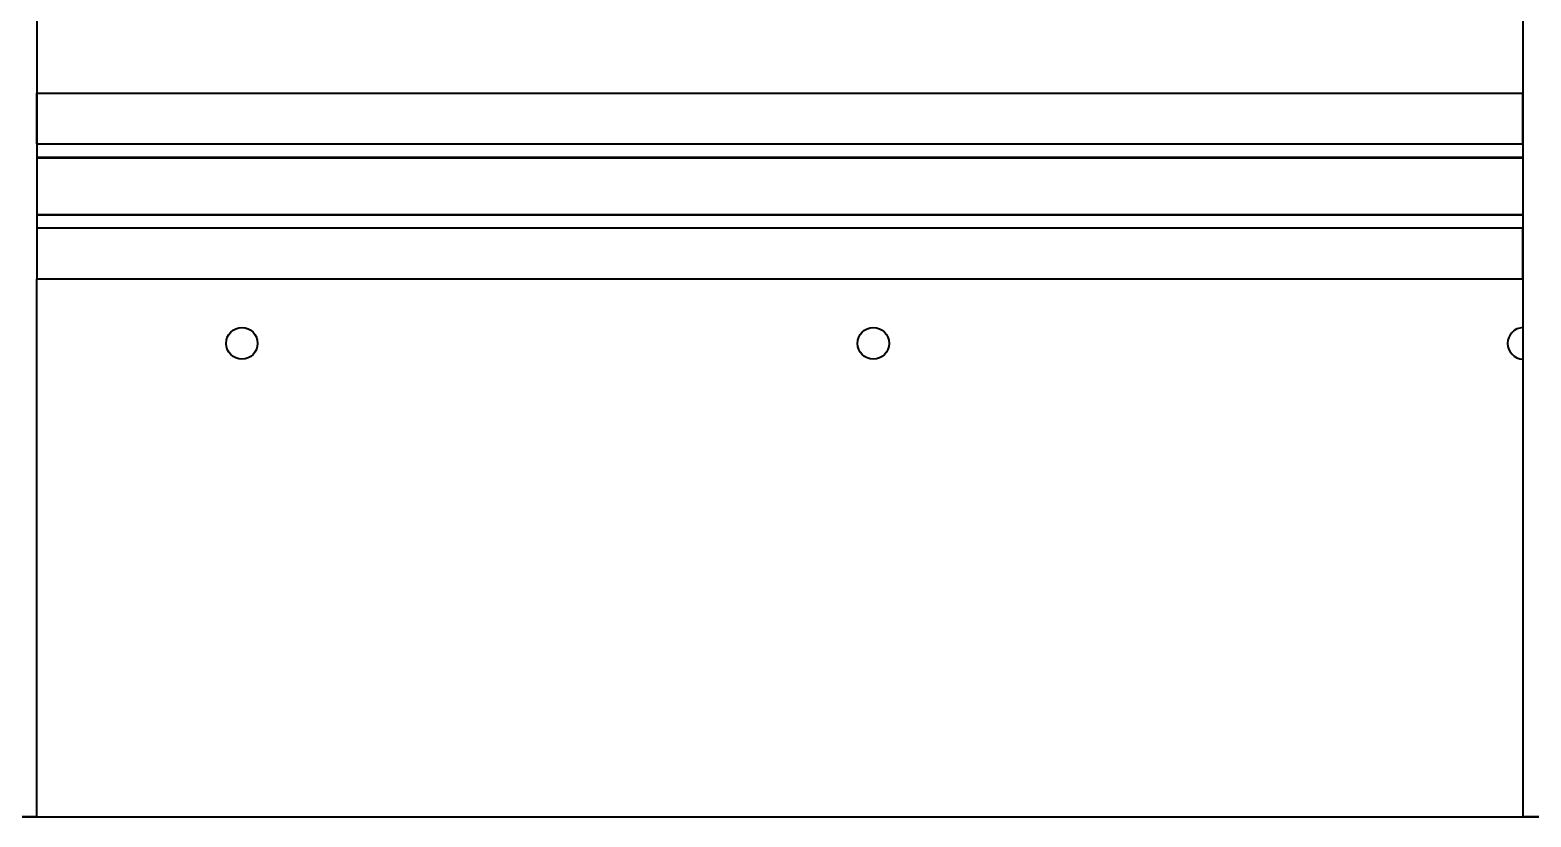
# Model space of a CAD drawing. Header units: millimetres. Extents: x 15 to 415, y 5 to 292.
# Drawn here: x 107.41 to 127.61, y 80.3 to 90.9 of the extents above; entities that cross this region are included whole.
import ezdxf

# ---------------------------------------------------------------- set-up
doc = ezdxf.new("R2010")
doc.units = ezdxf.units.MM
doc.layers.add('Geometries', color=7, linetype='Continuous')

msp = doc.modelspace()

# ---------------------------------------------------------------- linework, layer by layer
at = {"layer": 'Geometries', "linetype": 'Continuous', "lineweight": 40}
for p, q in [((107.5007, 101.2898), (107.5007, 90.0513)), ((127.5007, 101.2898), (127.5007, 90.0513)), ((107.5007, 90.0513), (127.5007, 90.0513)), ((107.5007, 89.37), (107.5007, 90.0513)), ((107.5007, 90.0513), (107.5007, 89.37)), ((127.5007, 89.37), (127.5007, 90.0513)), ((127.5007, 90.0513), (127.5007, 89.37)), ((107.5007, 89.37), (127.5007, 89.37)), ((107.5007, 89.37), (107.5007, 89.1888)), ((127.5007, 89.37), (127.5007, 89.1888)), ((107.5007, 89.1888), (127.5007, 89.1888)), ((107.5007, 89.1888), (107.5007, 89.1827)), ((107.5007, 89.1827), (127.5007, 89.1827)), ((107.5007, 89.1827), (107.5007, 88.4198)), ((127.5007, 89.1888), (127.5007, 89.1827)), ((127.5007, 89.1827), (127.5007, 88.4198)), ((107.5007, 88.4198), (127.5007, 88.4198)), ((107.5007, 88.4198), (107.5007, 88.4138)), ((107.5007, 88.4138), (127.5007, 88.4138)), ((107.5007, 88.4138), (107.5007, 88.2325)), ((127.5007, 88.4198), (127.5007, 88.4138)), ((127.5007, 88.4138), (127.5007, 88.2325)), ((107.5007, 88.2325), (107.5007, 87.5513)), ((127.5007, 88.2325), (107.5007, 88.2325)), ((107.5007, 88.2325), (107.5007, 87.5513)), ((127.5007, 87.5513), (127.5007, 88.2325)), ((127.5007, 88.2325), (127.5007, 87.5513)), ((107.5007, 87.5513), (127.5007, 87.5513)), ((107.5007, 80.3021), (107.5007, 87.5513)), ((127.5007, 87.5513), (127.5007, 86.8946)), ((127.5007, 86.8946), (127.5007, 86.4699)), ((127.5007, 86.4699), (127.5007, 80.3021)), ((107.5007, 80.3021), (106.6382, 80.3021)), ((128.1828, 80.3013), (106.8186, 80.3013)), ((128.3632, 80.3021), (127.5007, 80.3021))]:
    msp.add_line(p, q, dxfattribs=at)
for centre in [(110.2586, 86.6823), (118.7586, 86.6823)]:
    msp.add_circle(centre, 0.2125, dxfattribs=at)
msp.add_arc((127.5086, 86.6823), 0.2125, 92.14538, 267.85462, dxfattribs=at)

doc.saveas('drawing.dxf')
